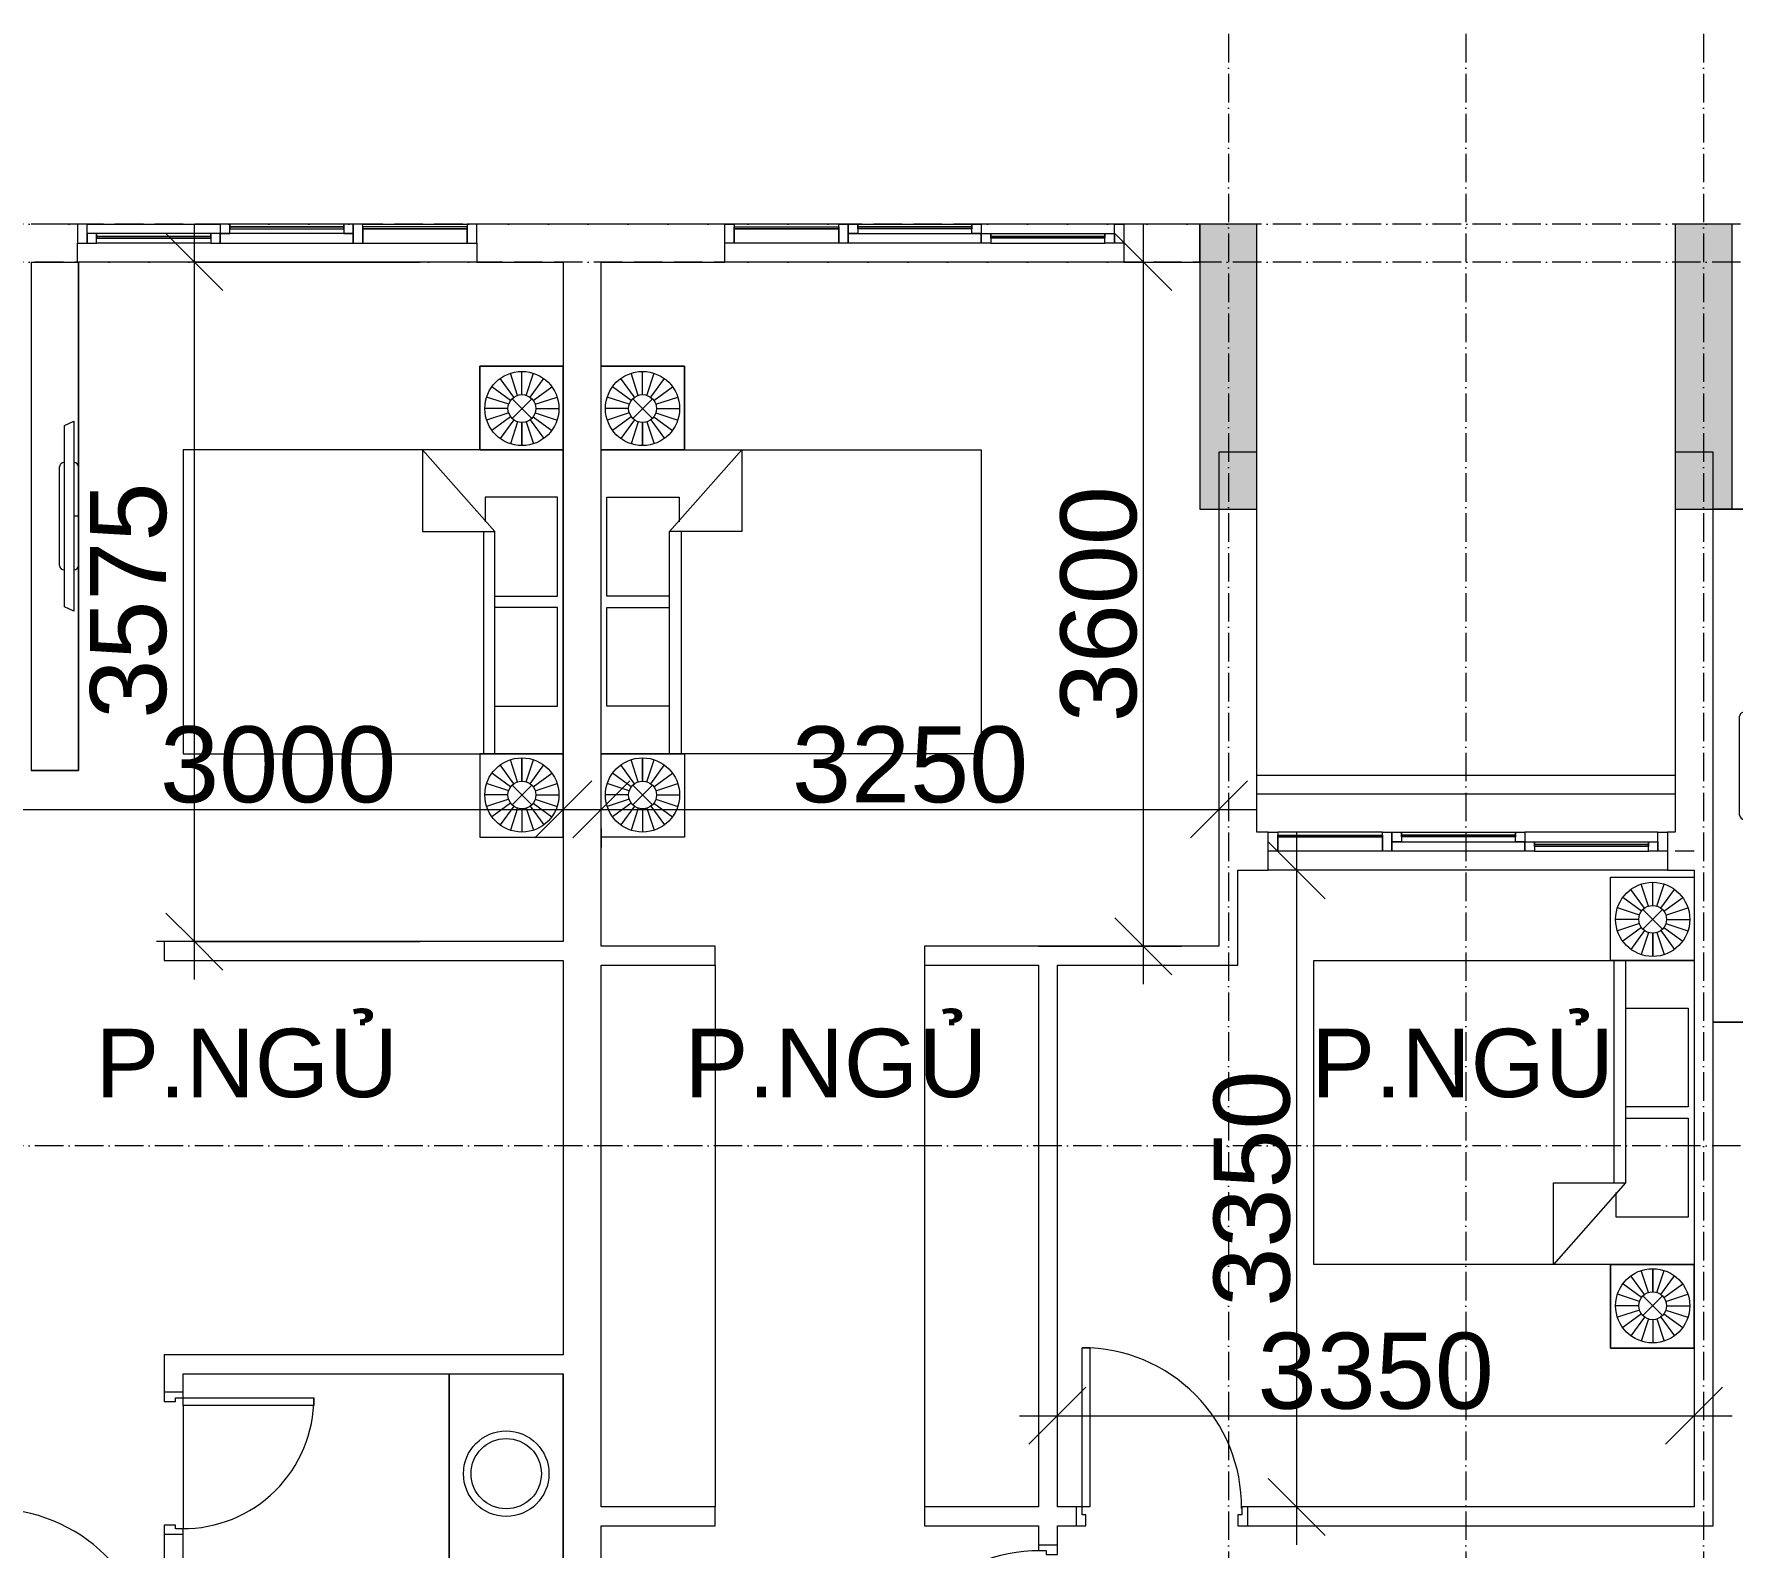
# Model space of a CAD drawing. Header units: millimetres. Extents: x -20144 to 122974, y -38328 to 48263.
# Drawn here: x 78537 to 87471, y 35639 to 43600 of the extents above; entities that cross this region are included whole.
import ezdxf

# ---------------------------------------------------------------- set-up
doc = ezdxf.new("R2010")
doc.units = ezdxf.units.MM
doc.linetypes.add('Grid Line', pattern=[4.2, 3, -0.6, 0, -0.6])
for name, color, linetype, lineweight in [('CHU', 181, 'Continuous', 5), ('CUA', 31, 'Continuous', 9), ('DIM', 1, 'Continuous', 5), ('DIM-200', 1, 'Continuous', 5), ('NET-CAT', 3, 'Continuous', 15), ('NET-THAY', 2, 'Continuous', 9), ('THIET BI', 44, 'Continuous', 5), ('THIET-BI', 44, 'Continuous', 5), ('TRUC', 225, 'Continuous', 5), ('X-COT T20$0$LC.HA', 8, 'Continuous', 9)]:
    doc.layers.add(name, color=color, linetype=linetype, lineweight=lineweight)
doc.styles.add('Arial_3', font='arial_0.ttf', dxfattribs={"height": 400})
doc.styles.add('Arial_4', font='arial_0.ttf', dxfattribs={"height": 360})
doc.dimstyles.new('Diagonal_-_2mm_Arial', dxfattribs={"dimscale": 304.8, "dimtxt": 408.10376, "dimasz": 0.984252, "dimexe": 0.656168, "dimexo": 4.593176, "dimgap": 0.098425, "dimtad": 1, "dimdec": 0, "dimzin": 0, "dimdsep": 46, "dimtxsty": 'Arial_3', "dimblk1": 'OBLIQUE', "dimblk2": 'OBLIQUE', "dimsah": 1, "dimcen": 0.09, "dimdle": 0.656168, "dimazin": 0, "dimtfac": 1, "dimtdec": 4, "dimtix": 1, "dimtmove": 0, "dimatfit": 3, "dimfxl": 0, "dimtvp": 1, "dimtolj": 1, "dimtzin": 0, "dimlwd": 9, "dimlwe": 9, "dimarcsym": 0})

# ---------------------------------------------------------------- blocks, each defined once
blk = doc.blocks.new('CUA PHONG NGU - Type 1-1365695-MẶT BẰNG TẦNG 23')
at = {"layer": 'CUA', "lineweight": 5}
for p, q in [((-348.5, 47.7), (-298.5, 47.7)), ((-298.5, 47.7), (-298.5, -11.3)), ((501.5, 47.7), (551.5, 47.7)), ((501.5, -11.3), (501.5, 47.7)), ((-318.5, -52.3), (-348.5, -52.3)), ((-318.5, -11.3), (-318.5, -52.3)), ((-298.5, -11.3), (-318.5, -11.3)), ((521.5, -11.3), (501.5, -11.3)), ((521.5, -52.3), (521.5, -11.3)), ((551.5, -52.3), (521.5, -52.3))]:
    blk.add_line(p, q, dxfattribs=at)
at = {"layer": 'CUA'}
for p, q in [((-277.5, -52.3), (-317.5, -52.3)), ((-317.5, -52.3), (-317.5, -890.3)), ((-277.5, -890.3), (-277.5, -52.3)), ((-317.5, -890.3), (-277.5, -890.3))]:
    blk.add_line(p, q, dxfattribs=at)
at = {"layer": 'CUA', "lineweight": 5}
blk.add_arc((-317.5, -52.3), 838, 270, 0.5, dxfattribs=at)
blk = doc.blocks.new('CUA WC - Type 1-1365096-MẶT BẰNG TẦNG 23')
at = {"layer": 'CUA'}
for p, q in [((-242.5, 740.3), (-202.5, 740.3)), ((-242.5, 52.3), (-242.5, 740.3)), ((-202.5, 740.3), (-202.5, 52.3)), ((-202.5, 52.3), (-242.5, 52.3))]:
    blk.add_line(p, q, dxfattribs=at)
at = {"layer": 'CUA', "lineweight": 5}
for p, q in [((-243.5, 52.3), (-273.5, 52.3)), ((-243.5, 11.3), (-243.5, 52.3)), ((-223.5, 11.3), (-243.5, 11.3)), ((-223.5, -47.7), (-223.5, 11.3)), ((446.5, 11.3), (426.5, 11.3)), ((426.5, 11.3), (426.5, -47.7)), ((476.5, 52.3), (446.5, 52.3)), ((446.5, 52.3), (446.5, 11.3)), ((-273.5, -47.7), (-223.5, -47.7)), ((426.5, -47.7), (476.5, -47.7))]:
    blk.add_line(p, q, dxfattribs=at)
blk.add_arc((-242.5, 52.3), 688, 359.5, 90, dxfattribs=at)
blk = doc.blocks.new('X-PHONG NGU 2 - X-PHONG NGU 2_Recovery_-1759957-MẶT BẰNG TẦNG 23')
at = {"layer": 'CUA'}
for p, q in [((-1000, 0), (-1050, 0)), ((-1050, 0), (-1050, -100)), ((-450, 0), (-1000, 0)), ((-1000, 0), (-1000, -75)), ((-1000, -100), (-1000, 0)), ((-450, -75), (-450, 0)), ((-400, 0), (-450, 0)), ((-450, 0), (-450, -100)), ((300, 0), (-400, 0)), ((-400, 0), (-400, -50)), ((-400, -100), (-400, 0)), ((300, -50), (300, 0)), ((350, 0), (300, 0)), ((300, 0), (300, -50)), ((350, -50), (350, 0)), ((350, 0), (950, 0)), ((1000, 0), (950, 0)), ((950, 0), (950, -50)), ((1050, 0), (1000, 0)), ((1000, 0), (1000, -100)), ((1000, -50), (1000, 0)), ((1050, -100), (1050, 0)), ((-450, -75), (-1000, -75)), ((-1000, -75), (-1000, -85)), ((-1000, -75), (-450, -75)), ((-1000, -85), (-450, -85)), ((-450, -85), (-450, -75)), ((-400, -50), (300, -50)), ((-350, -50), (-400, -50)), ((-400, -50), (-400, -100)), ((-350, -100), (-350, -50)), ((250, -75), (-350, -75)), ((-350, -75), (-350, -85)), ((-350, -85), (250, -85)), ((250, -85), (-350, -85)), ((-350, -85), (-350, -100)), ((300, -50), (250, -50)), ((250, -50), (250, -100)), ((250, -85), (250, -75)), ((250, -100), (250, -85)), ((300, -50), (350, -50)), ((300, -100), (300, -50)), ((950, -25), (350, -25)), ((350, -25), (350, -35)), ((350, -35), (950, -35)), ((950, -35), (350, -35)), ((350, -35), (350, -50)), ((350, -50), (950, -50)), ((950, -35), (950, -25)), ((950, -50), (950, -35)), ((950, -50), (1000, -50)), ((-1050, -100), (-1000, -100)), ((-450, -100), (-1000, -100)), ((-450, -100), (-400, -100)), ((-400, -100), (-350, -100)), ((-350, -100), (250, -100)), ((250, -100), (300, -100)), ((1000, -100), (300, -100)), ((1000, -100), (1050, -100))]:
    blk.add_line(p, q, dxfattribs=at)
blk = doc.blocks.new('X-GIUONG1 - X-GIUONG-1305651-MẶT BẰNG TẦNG 23')
at = {"layer": 'THIET BI'}
for p, q in [((-800, 0), (-1239, 0)), ((-1239, 0), (-1239, -439)), ((-1239, 0), (-800, 0)), ((-1239, -439), (-1239, 0)), ((-1059.6, -158.2), (-1131.2, -59.5)), ((-1039.2, -147.8), (-1076.9, -31.8)), ((-1016.6, -144.2), (-1016.6, -22.2)), ((-993.9, -147.8), (-956.3, -31.8)), ((-973.5, -158.2), (-901.9, -59.5)), ((-800, -439), (-800, 0)), ((800, 0), (-800, 0)), ((-800, 0), (-800, -2000)), ((800, 0), (-800, 0)), ((-800, 0), (-800, -439)), ((-800, 0), (-800, -2000)), ((-550, -30), (-550, -410)), ((-30, -30), (-550, -30)), ((-30, -360), (-30, -30)), ((30, -30), (30, -360)), ((550, -30), (30, -30)), ((550, -360), (550, -30)), ((1239, 0), (800, 0)), ((800, 0), (800, -439)), ((800, -2000), (800, 0)), ((1239, 0), (800, 0)), ((800, 0), (800, -439)), ((800, -2000), (800, 0)), ((973.5, -158.2), (901.9, -59.5)), ((993.9, -147.8), (956.3, -31.8)), ((1016.6, -144.2), (1016.6, -22.2)), ((1039.2, -147.8), (1076.9, -31.8)), ((1059.6, -158.2), (1131.2, -59.5)), ((1239, -439), (1239, 0)), ((1239, -439), (1239, 0)), ((-1086.1, -194.8), (-1202.1, -157.1)), ((-1075.8, -174.4), (-1174.4, -102.7)), ((-1068.3, -269.1), (-964.8, -165.6)), ((-1068.3, -165.6), (-964.8, -269.1)), ((-957.4, -174.4), (-858.7, -102.7)), ((-947, -194.8), (-831, -157.1)), ((947, -194.8), (831, -157.1)), ((957.4, -174.4), (858.7, -102.7)), ((1068.3, -269.1), (964.8, -165.6)), ((1068.3, -165.6), (964.8, -269.1)), ((1075.8, -174.4), (1174.4, -102.7)), ((1086.1, -194.8), (1202.1, -157.1)), ((-1089.7, -217.4), (-1211.7, -217.4)), ((-1086.1, -240), (-1202.1, -277.7)), ((-1075.8, -260.4), (-1174.4, -332.1)), ((-957.4, -260.4), (-858.7, -332.1)), ((-947, -240), (-831, -277.7)), ((-943.4, -217.4), (-821.4, -217.4)), ((-821.4, -217.4), (-943.4, -217.4)), ((943.4, -217.4), (821.4, -217.4)), ((821.4, -217.4), (943.4, -217.4)), ((947, -240), (831, -277.7)), ((957.4, -260.4), (858.7, -332.1)), ((1075.8, -260.4), (1174.4, -332.1)), ((1086.1, -240), (1202.1, -277.7)), ((1089.7, -217.4), (1211.7, -217.4)), ((-1059.6, -276.6), (-1131.2, -375.2)), ((-1039.2, -287), (-1076.9, -402.9)), ((-1016.6, -290.5), (-1016.6, -412.5)), ((-993.9, -287), (-956.3, -402.9)), ((-973.5, -276.6), (-901.9, -375.2)), ((973.5, -276.6), (901.9, -375.2)), ((993.9, -287), (956.3, -402.9)), ((1016.6, -290.5), (1016.6, -412.5)), ((1039.2, -287), (1076.9, -402.9)), ((1059.6, -276.6), (1131.2, -375.2)), ((-1239, -439), (-800, -439)), ((-800, -439), (-1239, -439)), ((-370, -360), (-800, -740)), ((-550, -410), (-420, -410)), ((-370, -740), (-370, -360)), ((800, -360), (-370, -360)), ((-370, -420), (800, -420)), ((800, -439), (1239, -439)), ((800, -439), (1239, -439)), ((-800, -740), (-370, -740)), ((-800, -2000), (800, -2000)), ((-800, -2000), (800, -2000))]:
    blk.add_line(p, q, dxfattribs=at)
for centre, radius in [((-1016.6, -217.4), 195.1), ((1016.6, -217.4), 195.1), ((-1016.6, -217.4), 73.2), ((1016.6, -217.4), 73.2)]:
    blk.add_circle(centre, radius, dxfattribs=at)
blk = doc.blocks.new('X-TV - X-TV-1732811-MẶT BẰNG TẦNG 23')
at = {"layer": 'THIET BI'}
for p, q in [((2674.5, 250), (0.1, 250)), ((0.1, 250), (2674.5, 250)), ((837.3, 225), (1837.3, 225)), ((859.8, 175), (837.3, 225)), ((1077.3, 250), (1597.3, 250)), ((1337.3, 250), (1337.3, 225)), ((1837.3, 225), (1814.8, 175)), ((2674.5, 0), (2674.5, 250)), ((2674.5, 250), (2674.5, 0)), ((1814.8, 175), (859.8, 175)), ((1597.3, 150), (1077.3, 150)), ((0, 0), (2674.5, 0))]:
    blk.add_line(p, q, dxfattribs=at)
for centre, start_param, end_param in [((1077.3, 225), 0, 1.570796), ((1597.3, 225), 4.712389, 6.283185), ((1077.3, 175), 1.570796, 3.141593), ((1597.3, 175), 3.141593, 4.712389)]:
    blk.add_ellipse(centre, major_axis=(0, 25), ratio=0.9, start_param=start_param, end_param=end_param, dxfattribs=at)
blk = doc.blocks.new('X-LA - X-LA-1425337-MẶT BẰNG TẦNG 23')
at = {"layer": 'THIET-BI'}
for p, q in [((525, 0), (-525, 0)), ((-525, 0), (525, 0)), ((525, -600), (525, 0)), ((525, 0), (525, -600)), ((-525, -600), (525, -600)), ((525, -600), (-525, -600))]:
    blk.add_line(p, q, dxfattribs=at)
for radius in [225, 185]:
    blk.add_circle((0, -300), radius, dxfattribs=at)
blk = doc.blocks.new('X-TV - X-TV-1732813-MẶT BẰNG TẦNG 23')
at = {"layer": 'THIET BI'}
for p, q in [((2699.9, 300), (0, 300)), ((0, 300), (0, 10)), ((0, 300), (2699.9, 300)), ((0, 10), (0, 300)), ((2699.9, 10), (2699.9, 300)), ((2699.9, 300), (2699.9, 10)), ((850, 225), (1850, 225)), ((872.5, 175), (850, 225)), ((1090, 250), (1610, 250)), ((1350, 250), (1350, 225)), ((1850, 225), (1827.5, 175)), ((1827.5, 175), (872.5, 175)), ((1610, 150), (1090, 150))]:
    blk.add_line(p, q, dxfattribs=at)
for centre, start_param, end_param in [((1090, 225), 0, 1.570796), ((1610, 225), 4.712389, 6.283185), ((1090, 175), 1.570796, 3.141593), ((1610, 175), 3.141593, 4.712389)]:
    blk.add_ellipse(centre, major_axis=(0, 25), ratio=0.9, start_param=start_param, end_param=end_param, dxfattribs=at)
blk = doc.blocks.new('CUA PHONG NGU - Type 1-1365721-MẶT BẰNG TẦNG 23')
at = {"layer": 'CUA'}
for p, q in [((-317.5, 890.3), (-277.5, 890.3)), ((-317.5, 52.3), (-317.5, 890.3)), ((-277.5, 890.3), (-277.5, 52.3)), ((-277.5, 52.3), (-317.5, 52.3))]:
    blk.add_line(p, q, dxfattribs=at)
at = {"layer": 'CUA', "lineweight": 5}
for p, q in [((-318.5, 52.3), (-348.5, 52.3)), ((-318.5, 11.3), (-318.5, 52.3)), ((-298.5, 11.3), (-318.5, 11.3)), ((-298.5, -47.7), (-298.5, 11.3)), ((521.5, 11.3), (501.5, 11.3)), ((501.5, 11.3), (501.5, -47.7)), ((551.5, 52.3), (521.5, 52.3)), ((521.5, 52.3), (521.5, 11.3)), ((-348.5, -47.7), (-298.5, -47.7)), ((501.5, -47.7), (551.5, -47.7))]:
    blk.add_line(p, q, dxfattribs=at)
blk.add_arc((-317.5, 52.3), 838, 359.5, 90, dxfattribs=at)
blk = doc.blocks.new('X-PHONG NGU 2 - X-PHONG NGU 2_Recovery_-1759961-MẶT BẰNG TẦNG 23')
at = {"layer": 'CUA'}
for p, q in [((-1050, 100), (-1000, 100)), ((-1050, 0), (-1050, 100)), ((-1000, 100), (-1000, 0)), ((-450, 100), (-1000, 100)), ((-450, 100), (-400, 100)), ((-450, 0), (-450, 100)), ((-400, 100), (-350, 100)), ((-400, 50), (-400, 100)), ((-400, 100), (-400, 0)), ((-350, 100), (250, 100)), ((-350, 85), (-350, 100)), ((-350, 100), (-350, 50)), ((250, 100), (250, 85)), ((250, 100), (300, 100)), ((250, 50), (250, 100)), ((300, 100), (300, 50)), ((1000, 100), (300, 100)), ((1000, 100), (1050, 100)), ((1000, 0), (1000, 100)), ((1050, 100), (1050, 0)), ((-1000, 0), (-1050, 0)), ((-1000, 85), (-450, 85)), ((-1000, 75), (-1000, 85)), ((-450, 75), (-1000, 75)), ((-1000, 75), (-450, 75)), ((-1000, 0), (-1000, 75)), ((-450, 0), (-1000, 0)), ((-450, 85), (-450, 75)), ((-450, 75), (-450, 0)), ((-400, 0), (-450, 0)), ((-400, 50), (300, 50)), ((-400, 0), (-400, 50)), ((-350, 50), (-400, 50)), ((300, 0), (-400, 0)), ((-350, 85), (250, 85)), ((-350, 75), (-350, 85)), ((250, 85), (-350, 85)), ((250, 75), (-350, 75)), ((250, 85), (250, 75)), ((300, 50), (250, 50)), ((300, 50), (300, 0)), ((300, 50), (350, 50)), ((300, 0), (300, 50)), ((350, 0), (300, 0)), ((350, 50), (950, 50)), ((350, 35), (350, 50)), ((350, 50), (350, 0)), ((350, 35), (950, 35)), ((350, 25), (350, 35)), ((950, 35), (350, 35)), ((950, 25), (350, 25)), ((350, 0), (950, 0)), ((950, 50), (950, 35)), ((950, 50), (1000, 50)), ((950, 0), (950, 50)), ((950, 35), (950, 25)), ((1000, 0), (950, 0)), ((1000, 50), (1000, 0)), ((1050, 0), (1000, 0))]:
    blk.add_line(p, q, dxfattribs=at)
blk = doc.blocks.new('X-GIUONG1 - X-GIUONG-1366091-MẶT BẰNG TẦNG 23')
at = {"layer": 'THIET BI'}
for p, q in [((-800, 2000), (800, 2000)), ((-800, 0.1), (-800, 2000)), ((-800, 0.1), (-800, 2000)), ((-800, 2000), (800, 2000)), ((800, 2000), (800, 0.1)), ((800, 2000), (800, 0.1)), ((-800, 740), (-370, 740)), ((-370, 360), (-800, 740)), ((-370, 740), (-370, 360)), ((-1239, 439), (-800, 439)), ((-1239, 0.1), (-1239, 439)), ((-1239, 439), (-1239, 0.1)), ((-800, 439), (-1239, 439)), ((-1059.6, 276.6), (-1131.2, 375.2)), ((-1039.2, 287), (-1076.9, 402.9)), ((-1016.6, 290.5), (-1016.6, 412.5)), ((-993.9, 287), (-956.3, 402.9)), ((-973.5, 276.6), (-901.9, 375.2)), ((-800, 439), (-800, 0.1)), ((-800, 0.1), (-800, 439)), ((-550, 410), (-420, 410)), ((-550, 30), (-550, 410)), ((-370, 420), (800, 420)), ((800, 360), (-370, 360)), ((-30, 360), (-30, 30)), ((30, 30), (30, 360)), ((550, 360), (550, 30)), ((800, 439), (1239, 439)), ((800, 0.1), (800, 439)), ((800, 439), (1239, 439)), ((800, 0.1), (800, 439)), ((973.5, 276.6), (901.9, 375.2)), ((993.9, 287), (956.3, 402.9)), ((1016.6, 290.5), (1016.6, 412.5)), ((1039.2, 287), (1076.9, 402.9)), ((1059.6, 276.6), (1131.2, 375.2)), ((1239, 439), (1239, 0.1)), ((1239, 439), (1239, 0.1)), ((-1086.1, 240), (-1202.1, 277.7)), ((-1075.8, 260.4), (-1174.4, 332.1)), ((-1068.3, 269.1), (-964.8, 165.6)), ((-1068.3, 165.6), (-964.8, 269.1)), ((-957.4, 260.4), (-858.7, 332.1)), ((-947, 240), (-831, 277.7)), ((947, 240), (831, 277.7)), ((957.4, 260.4), (858.7, 332.1)), ((1068.3, 269.1), (964.8, 165.6)), ((1068.3, 165.6), (964.8, 269.1)), ((1075.8, 260.4), (1174.4, 332.1)), ((1086.1, 240), (1202.1, 277.7)), ((-1089.7, 217.4), (-1211.7, 217.4)), ((-1086.1, 194.8), (-1202.1, 157.1)), ((-947, 194.8), (-831, 157.1)), ((-943.4, 217.4), (-821.4, 217.4)), ((-821.4, 217.4), (-943.4, 217.4)), ((943.4, 217.4), (821.4, 217.4)), ((821.4, 217.4), (943.4, 217.4)), ((947, 194.8), (831, 157.1)), ((1086.1, 194.8), (1202.1, 157.1)), ((1089.7, 217.4), (1211.7, 217.4)), ((-1075.8, 174.4), (-1174.4, 102.7)), ((-1059.6, 158.2), (-1131.2, 59.5)), ((-1039.2, 147.8), (-1076.9, 31.8)), ((-1016.6, 144.2), (-1016.6, 22.2)), ((-993.9, 147.8), (-956.3, 31.8)), ((-973.5, 158.2), (-901.9, 59.5)), ((-957.4, 174.4), (-858.7, 102.7)), ((957.4, 174.4), (858.7, 102.7)), ((973.5, 158.2), (901.9, 59.5)), ((993.9, 147.8), (956.3, 31.8)), ((1016.6, 144.2), (1016.6, 22.2)), ((1039.2, 147.8), (1076.9, 31.8)), ((1059.6, 158.2), (1131.2, 59.5)), ((1075.8, 174.4), (1174.4, 102.7)), ((-30, 30), (-550, 30)), ((550, 30), (30, 30))]:
    blk.add_line(p, q, dxfattribs=at)
for centre, radius in [((-1016.6, 217.4), 195.1), ((1016.6, 217.4), 195.1), ((-1016.6, 217.4), 73.2), ((1016.6, 217.4), 73.2)]:
    blk.add_circle(centre, radius, dxfattribs=at)
blk = doc.blocks.new('X-GIUONG1 - X-GIUONG-V139-MẶT BẰNG TẦNG 23')
at = {"layer": 'THIET BI'}
for p, q in [((-800, 2000), (800, 2000)), ((-800, 0), (-800, 2000)), ((-800, 0), (-800, 2000)), ((-800, 2000), (800, 2000)), ((800, 2000), (800, 0)), ((800, 2000), (800, 0)), ((-800, 740), (-370, 740)), ((-370, 360), (-800, 740)), ((-370, 740), (-370, 360)), ((-1239, 439), (-800, 439)), ((-1239, 0), (-1239, 439)), ((-1239, 439), (-1239, 0)), ((-800, 439), (-1239, 439)), ((-1059.6, 276.6), (-1131.2, 375.2)), ((-1039.2, 287), (-1076.9, 402.9)), ((-1016.6, 290.5), (-1016.6, 412.5)), ((-993.9, 287), (-956.3, 402.9)), ((-973.5, 276.6), (-901.9, 375.2)), ((-800, 439), (-800, 0)), ((-800, 0), (-800, 439)), ((-550, 410), (-420, 410)), ((-550, 30), (-550, 410)), ((-370, 420), (800, 420)), ((800, 360), (-370, 360)), ((-30, 360), (-30, 30)), ((30, 30), (30, 360)), ((550, 360), (550, 30)), ((800, 439), (1239, 439)), ((800, 0), (800, 439)), ((800, 439), (1239, 439)), ((800, 0), (800, 439)), ((973.5, 276.6), (901.9, 375.2)), ((993.9, 287), (956.3, 402.9)), ((1016.6, 290.5), (1016.6, 412.5)), ((1039.2, 287), (1076.9, 402.9)), ((1059.6, 276.6), (1131.2, 375.2)), ((1239, 439), (1239, 0)), ((1239, 439), (1239, 0)), ((-1086.1, 240), (-1202.1, 277.7)), ((-1075.8, 260.4), (-1174.4, 332.1)), ((-1068.3, 269.1), (-964.8, 165.6)), ((-1068.3, 165.6), (-964.8, 269.1)), ((-957.4, 260.4), (-858.7, 332.1)), ((-947, 240), (-831, 277.7)), ((947, 240), (831, 277.7)), ((957.4, 260.4), (858.7, 332.1)), ((1068.3, 269.1), (964.8, 165.6)), ((1068.3, 165.6), (964.8, 269.1)), ((1075.8, 260.4), (1174.4, 332.1)), ((1086.1, 240), (1202.1, 277.7)), ((-1089.7, 217.4), (-1211.7, 217.4)), ((-1086.1, 194.8), (-1202.1, 157.1)), ((-947, 194.8), (-831, 157.1)), ((-943.4, 217.4), (-821.4, 217.4)), ((-821.4, 217.4), (-943.4, 217.4)), ((943.4, 217.4), (821.4, 217.4)), ((821.4, 217.4), (943.4, 217.4)), ((947, 194.8), (831, 157.1)), ((1086.1, 194.8), (1202.1, 157.1)), ((1089.7, 217.4), (1211.7, 217.4)), ((-1075.8, 174.4), (-1174.4, 102.7)), ((-1059.6, 158.2), (-1131.2, 59.5)), ((-1039.2, 147.8), (-1076.9, 31.8)), ((-1016.6, 144.2), (-1016.6, 22.2)), ((-993.9, 147.8), (-956.3, 31.8)), ((-973.5, 158.2), (-901.9, 59.5)), ((-957.4, 174.4), (-858.7, 102.7)), ((957.4, 174.4), (858.7, 102.7)), ((973.5, 158.2), (901.9, 59.5)), ((993.9, 147.8), (956.3, 31.8)), ((1016.6, 144.2), (1016.6, 22.2)), ((1039.2, 147.8), (1076.9, 31.8)), ((1059.6, 158.2), (1131.2, 59.5)), ((1075.8, 174.4), (1174.4, 102.7)), ((-800, 0), (-1239, 0)), ((-1239, 0), (-800, 0)), ((800, 0), (-800, 0)), ((800, 0), (-800, 0)), ((-30, 30), (-550, 30)), ((550, 30), (30, 30)), ((1239, 0), (800, 0)), ((1239, 0), (800, 0))]:
    blk.add_line(p, q, dxfattribs=at)
for centre, radius in [((-1016.6, 217.4), 195.1), ((1016.6, 217.4), 195.1), ((-1016.6, 217.4), 73.2), ((1016.6, 217.4), 73.2)]:
    blk.add_circle(centre, radius, dxfattribs=at)
blk = doc.blocks.new('_Oblique')
at = {"color": 0, "linetype": 'ByBlock', "lineweight": -2}
blk.add_line((-0.5, -0.5), (0.5, 0.5), dxfattribs=at)
blk = doc.blocks.new('DIMBLOCK103-MẶT BẰNG TẦNG 23')
at = {"layer": 'Defpoints', "color": 0, "transparency": 16777216}
for p in [(78321.5, 40944), (81321.5, 40899), (81321.5, 39520.1)]:
    blk.add_point(p, dxfattribs=at)
at = {"layer": 'DIM', "color": 0, "lineweight": 9, "transparency": 16777216}
for p, q in [((78121.5, 39520.1), (81521.5, 39520.1)), ((78321.5, 39544), (78321.5, 39320.1)), ((81321.5, 39499), (81321.5, 39320.1))]:
    blk.add_line(p, q, dxfattribs=at)
at = {"layer": 'DIM', "color": 0, "lineweight": 9, "transparency": 16777216, "xscale": 300, "yscale": 300, "zscale": 300, "rotation": 180}
blk.add_blockref('_Oblique', (78321.5, 39520.1), dxfattribs=at)
at = {"layer": 'DIM', "color": 0, "lineweight": 9, "transparency": 16777216, "xscale": 300, "yscale": 300, "zscale": 300}
blk.add_blockref('_Oblique', (81321.5, 39520.1), dxfattribs=at)
at = {"layer": 'DIM', "color": 0, "lineweight": 9, "transparency": 16777216, "insert": (79821.5, 39754.4), "char_height": 400, "attachment_point": 5, "style": 'Arial_3'}
blk.add_mtext('\\A1;3000', dxfattribs=at)
blk = doc.blocks.new('DIMBLOCK104-MẶT BẰNG TẦNG 23')
at = {"layer": 'Defpoints', "color": 0, "transparency": 16777216}
for p in [(81521.5, 40819.8), (84771.5, 40733.2), (84771.5, 39520.1)]:
    blk.add_point(p, dxfattribs=at)
at = {"layer": 'DIM', "color": 0, "lineweight": 9, "transparency": 16777216}
for p, q in [((81321.5, 39520.1), (84971.5, 39520.1)), ((81521.5, 39419.8), (81521.5, 39320.1)), ((84771.5, 39333.2), (84771.5, 39320.1))]:
    blk.add_line(p, q, dxfattribs=at)
at = {"layer": 'DIM', "color": 0, "lineweight": 9, "transparency": 16777216, "xscale": 300, "yscale": 300, "zscale": 300, "rotation": 180}
blk.add_blockref('_Oblique', (81521.5, 39520.1), dxfattribs=at)
at = {"layer": 'DIM', "color": 0, "lineweight": 9, "transparency": 16777216, "xscale": 300, "yscale": 300, "zscale": 300}
blk.add_blockref('_Oblique', (84771.5, 39520.1), dxfattribs=at)
at = {"layer": 'DIM', "color": 0, "lineweight": 9, "transparency": 16777216, "insert": (83146.5, 39754.4), "char_height": 400, "attachment_point": 5, "style": 'Arial_3'}
blk.add_mtext('\\A1;3250', dxfattribs=at)
blk = doc.blocks.new('DIMBLOCK105-MẶT BẰNG TẦNG 23')
at = {"layer": 'DIM-200', "lineweight": 9, "transparency": 16777216}
for p, q in [((79381.2, 42399.9), (79231.2, 42549.9)), ((79381.2, 38624.9), (79381.2, 42599.9)), ((80569, 42399.9), (79181.2, 42399.9)), ((79381.2, 42399.9), (79531.2, 42249.9)), ((79381.2, 42399.9), (80569, 42399.9)), ((79381.2, 38824.9), (79231.2, 38974.9)), ((80569, 38824.9), (79181.2, 38824.9)), ((79381.2, 38824.9), (79531.2, 38674.9)), ((79381.2, 38824.9), (80569, 38824.9))]:
    blk.add_line(p, q, dxfattribs=at)
at = {"layer": 'DIM-200', "color": 0, "lineweight": 9, "transparency": 16777216, "insert": (78831.9, 39997.1), "char_height": 400, "width": 1476.708, "attachment_point": 1, "rotation": 90, "line_spacing_factor": 0.941778, "style": 'Arial_3'}
blk.add_mtext('3575', dxfattribs=at)
blk = doc.blocks.new('DIMBLOCK106-MẶT BẰNG TẦNG 23')
at = {"layer": 'Defpoints', "color": 0, "transparency": 16777216}
for p in [(83035.4, 42399.9), (84374.5, 42399.9), (82422.7, 38799.9)]:
    blk.add_point(p, dxfattribs=at)
at = {"layer": 'DIM', "color": 0, "lineweight": 9, "transparency": 16777216}
for p, q in [((84374.5, 38599.9), (84374.5, 42599.9)), ((84435.4, 42399.9), (84574.5, 42399.9)), ((83822.7, 38799.9), (84574.5, 38799.9))]:
    blk.add_line(p, q, dxfattribs=at)
at = {"layer": 'DIM', "color": 0, "lineweight": 9, "transparency": 16777216, "xscale": 300, "yscale": 300, "zscale": 300}
for p, rotation in [((84374.5, 42399.9), 90), ((84374.5, 38799.9), 270)]:
    blk.add_blockref('_Oblique', p, dxfattribs=dict(at, rotation=rotation))
at = {"layer": 'DIM', "color": 0, "lineweight": 9, "transparency": 16777216, "insert": (84140.1, 40599.9), "char_height": 400, "attachment_point": 5, "rotation": 90, "style": 'Arial_3'}
blk.add_mtext('\\A1;3600', dxfattribs=at)
blk = doc.blocks.new('DIMBLOCK107-MẶT BẰNG TẦNG 23')
at = {"layer": 'Defpoints', "color": 0, "transparency": 16777216}
for p in [(84347.8, 39199.9), (85180.7, 39199.9), (84361.1, 35849.9)]:
    blk.add_point(p, dxfattribs=at)
at = {"layer": 'DIM', "color": 0, "lineweight": 9, "transparency": 16777216}
for p, q in [((85180.7, 35649.9), (85180.7, 39399.9)), ((85747.8, 39199.9), (85380.7, 39199.9)), ((85761.1, 35849.9), (85380.7, 35849.9))]:
    blk.add_line(p, q, dxfattribs=at)
at = {"layer": 'DIM', "color": 0, "lineweight": 9, "transparency": 16777216, "xscale": 300, "yscale": 300, "zscale": 300}
for p, rotation in [((85180.7, 39199.9), 90), ((85180.7, 35849.9), 270)]:
    blk.add_blockref('_Oblique', p, dxfattribs=dict(at, rotation=rotation))
at = {"layer": 'DIM', "color": 0, "lineweight": 9, "transparency": 16777216, "insert": (84946.4, 37524.9), "char_height": 400, "attachment_point": 5, "rotation": 90, "style": 'Arial_3'}
blk.add_mtext('\\A1;3350', dxfattribs=at)
blk = doc.blocks.new('DIMBLOCK108-MẶT BẰNG TẦNG 23')
at = {"layer": 'Defpoints', "color": 0, "transparency": 16777216}
for p in [(87271.5, 37556.1), (83921.5, 37364), (87271.5, 36329.6)]:
    blk.add_point(p, dxfattribs=at)
at = {"layer": 'DIM', "color": 0, "lineweight": 9, "transparency": 16777216}
for p, q in [((83721.5, 36329.6), (87471.5, 36329.6)), ((83921.5, 35964), (83921.5, 36129.6)), ((87271.5, 36156.1), (87271.5, 36129.6))]:
    blk.add_line(p, q, dxfattribs=at)
at = {"layer": 'DIM', "color": 0, "lineweight": 9, "transparency": 16777216, "xscale": 300, "yscale": 300, "zscale": 300, "rotation": 180}
blk.add_blockref('_Oblique', (83921.5, 36329.6), dxfattribs=at)
at = {"layer": 'DIM', "color": 0, "lineweight": 9, "transparency": 16777216, "xscale": 300, "yscale": 300, "zscale": 300}
blk.add_blockref('_Oblique', (87271.5, 36329.6), dxfattribs=at)
at = {"layer": 'DIM', "color": 0, "lineweight": 9, "transparency": 16777216, "insert": (85596.5, 36564), "char_height": 400, "attachment_point": 5, "style": 'Arial_3'}
blk.add_mtext('\\A1;3350', dxfattribs=at)
blk = doc.blocks.new('X-COT T20')
at = {"layer": 'X-COT T20$0$LC.HA'}
h = blk.add_hatch(color=256, dxfattribs=at)
h.dxf.hatch_style = 1
h.paths.add_polyline_path([(16600, 200), (16300, 200), (16300, -1300), (16600, -1300)])
h = blk.add_hatch(color=256, dxfattribs=at)
h.dxf.hatch_style = 1
h.paths.add_polyline_path([(19100, 200), (18800, 200), (18800, -1300), (19100, -1300)])
at = {"ltscale": 1000, "elevation": 0}
blk.add_lwpolyline([(16600, 200), (16300, 200), (16300, -1300), (16600, -1300)], close=True, dxfattribs=at)
at = {"ltscale": 1000}
blk.add_lwpolyline([(19100, 200), (18800, 200), (18800, -1300), (19100, -1300)], close=True, dxfattribs=at)
blk = doc.blocks.new('A$C69B33B05')
at = {"ltscale": 2000}
blk.add_blockref('X-COT T20', (0, 0), dxfattribs=at)

msp = doc.modelspace()

# ---------------------------------------------------------------- linework, layer by layer
at = {"layer": 'NET-CAT'}
for p, q in [((78766.4, 42599.9), (78521.5, 42599.9)), ((81521.5, 42599.9), (80866.4, 42599.9)), ((82171.4, 42599.9), (81521.5, 42599.9)), ((84671.4, 42599.9), (84271.4, 42599.9)), ((84671.4, 42399.9), (84671.4, 42599.9)), ((78766.4, 42399.9), (78766.4, 42499.9)), ((80866.4, 42499.9), (80866.4, 42399.9)), ((82171.4, 42399.9), (82171.4, 42499.9)), ((84271.4, 42499.9), (84271.4, 42399.9)), ((78521.5, 42399.9), (78766.4, 42399.9)), ((80866.4, 42399.9), (81321.5, 42399.9)), ((81321.5, 42399.9), (81321.5, 38824.9)), ((81521.5, 38799.9), (81521.5, 42399.9)), ((81521.5, 42399.9), (82171.4, 42399.9)), ((84271.4, 42399.9), (84671.4, 42399.9)), ((84971.5, 41399.9), (84771.5, 41399.9)), ((84771.5, 41399.9), (84771.5, 39199.9)), ((84971.5, 39399.9), (84971.5, 41399.9)), ((87171.5, 41399.9), (87171.5, 39399.9)), ((87371.5, 41399.9), (87171.5, 41399.9)), ((87371.5, 39299.9), (87371.5, 41399.9)), ((85031.5, 39399.9), (84971.5, 39399.9)), ((87171.5, 39399.9), (87131.5, 39399.9)), ((85031.5, 39199.9), (85031.5, 39299.9)), ((87131.5, 39299.9), (87131.5, 39199.9)), ((87271.5, 39299.9), (87171.5, 39299.9)), ((87371.5, 35749.9), (87371.5, 39299.9)), ((84771.4, 39199.9), (84771.4, 38799.9)), ((84871.4, 39199.9), (85031.5, 39199.9)), ((84871.4, 38699.9), (84871.4, 39199.9)), ((87131.5, 39199.9), (87271.5, 39199.9)), ((87271.5, 39199.9), (87271.5, 35849.9)), ((81321.5, 38824.9), (79221.5, 38824.9)), ((79221.5, 38824.9), (79221.5, 38724.9)), ((82121.4, 38799.9), (81521.5, 38799.9)), ((82121.4, 38699.9), (82121.4, 38799.9)), ((84771.4, 38799.9), (83221.5, 38799.9)), ((83221.5, 38799.9), (83221.5, 38699.9)), ((79221.5, 38724.9), (81321.5, 38724.9)), ((81321.5, 38724.9), (81321.5, 36649.9)), ((81521.5, 35849.9), (81521.5, 38699.9)), ((81521.5, 38699.9), (82121.4, 38699.9)), ((83221.5, 38699.9), (83821.5, 38699.9)), ((83821.5, 38699.9), (83821.5, 35849.9)), ((83921.5, 38699.9), (84871.4, 38699.9)), ((83921.5, 35849.9), (83921.5, 38699.9)), ((81321.5, 36649.9), (79221.5, 36649.9)), ((79221.5, 36649.9), (79221.5, 36455)), ((79321.5, 36549.9), (81321.5, 36549.9)), ((79321.5, 36455), (79321.5, 36549.9)), ((81321.5, 36549.9), (81321.5, 34639.9)), ((79221.5, 36455), (79321.5, 36455)), ((82121.4, 35849.9), (81521.5, 35849.9)), ((82121.4, 35749.9), (82121.4, 35849.9)), ((83821.5, 35849.9), (83221.5, 35849.9)), ((83221.5, 35849.9), (83221.5, 35749.9)), ((84021.5, 35849.9), (83921.5, 35849.9)), ((84021.5, 35749.9), (84021.5, 35849.9)), ((87271.5, 35849.9), (84921.5, 35849.9)), ((84921.5, 35849.9), (84921.5, 35749.9)), ((81521.5, 34649.9), (81521.5, 35749.9)), ((81521.5, 35749.9), (82121.4, 35749.9)), ((83221.5, 35749.9), (83821.5, 35749.9)), ((83821.5, 35749.9), (83821.5, 35649.9)), ((83921.5, 35749.9), (84021.5, 35749.9)), ((83921.5, 35649.9), (83921.5, 35749.9)), ((84921.5, 35749.9), (87371.5, 35749.9)), ((79221.5, 35705), (79221.5, 34849.9)), ((79321.5, 35705), (79221.5, 35705)), ((79321.5, 34849.9), (79321.5, 35705)), ((83821.5, 35649.9), (83921.5, 35649.9))]:
    msp.add_line(p, q, dxfattribs=at)
at = {"layer": 'NET-THAY'}
for p, q in [((80866.4, 42399.9), (78766.4, 42399.9)), ((84271.4, 42399.9), (82171.4, 42399.9)), ((84971.5, 39699.9), (87171.5, 39699.9)), ((87171.5, 39599.9), (84971.5, 39599.9)), ((87131.5, 39199.9), (85031.5, 39199.9)), ((79321.5, 36384), (79321.5, 35735))]:
    msp.add_line(p, q, dxfattribs=at)
at = {"layer": 'THIET-BI'}
for points in [[(82121.4, 38699.9), (82121.4, 35849.9)], [(83221.5, 38699.9), (83221.5, 35849.9)]]:
    msp.add_lwpolyline(points, dxfattribs=at)
at = {"layer": 'TRUC', "linetype": 'Grid Line', "ltscale": 50}
for p, q in [((84821.5, 43599.9), (84821.5, -4500.1)), ((86071.5, 43599.9), (86071.5, -7167.6)), ((87321.5, 43599.9), (87321.5, -4500.1)), ((119871.5, 42599.9), (65834.6, 42599.9)), ((119871.5, 42399.9), (62463.9, 42399.9)), ((119871.5, 37749.9), (64778.6, 37749.9))]:
    msp.add_line(p, q, dxfattribs=at)

# ---------------------------------------------------------------- block references
at = {"layer": 'CUA'}
for name, p, rotation in [('X-PHONG NGU 2 - X-PHONG NGU 2_Recovery_-1759957-MẶT BẰNG TẦNG 23', (79816.4, 42499.9), 180), ('CUA WC - Type 1-1365096-MẶT BẰNG TẦNG 23', (79269.2, 36181.4), 269.9999999999999), ('CUA PHONG NGU - Type 1-1365695-MẶT BẰNG TẦNG 23', (78269.2, 35318.5), 89.99999999999991), ('CUA PHONG NGU - Type 1-1365721-MẶT BẰNG TẦNG 23', (83873.7, 35098.5), 90.00000000000567)]:
    msp.add_blockref(name, p, dxfattribs=dict(at, rotation=rotation))
for name, p in [('X-PHONG NGU 2 - X-PHONG NGU 2_Recovery_-1759961-MẶT BẰNG TẦNG 23', (83221.4, 42499.9)), ('X-PHONG NGU 2 - X-PHONG NGU 2_Recovery_-1759961-MẶT BẰNG TẦNG 23', (86081.5, 39299.9)), ('CUA PHONG NGU - Type 1-1365721-MẶT BẰNG TẦNG 23', (84370, 35797.7))]:
    msp.add_blockref(name, p, dxfattribs=at)
at = {"layer": 'NET-CAT'}
msp.add_blockref('A$C69B33B05', (68371.5, 42399.9), dxfattribs=at)
at = {"layer": 'THIET BI'}
for name, p, rotation in [('X-TV - X-TV-1732811-MẶT BẰNG TẦNG 23', (78521.4, 42399.9), 269.9999999999997), ('X-GIUONG1 - X-GIUONG-1305651-MẶT BẰNG TẦNG 23', (81321.4, 40612.5), 269.9999999999997), ('X-GIUONG1 - X-GIUONG-1366091-MẶT BẰNG TẦNG 23', (81521.4, 40612.5), 270.0000000000012), ('X-TV - X-TV-1732813-MẶT BẰNG TẦNG 23', (87361.5, 41099.9), 270.0000000000002), ('X-GIUONG1 - X-GIUONG-V139-MẶT BẰNG TẦNG 23', (87271.4, 37925), 90.00000000000134)]:
    msp.add_blockref(name, p, dxfattribs=dict(at, rotation=rotation))
at = {"layer": 'THIET-BI', "rotation": 270.0000000000016}
msp.add_blockref('X-LA - X-LA-1425337-MẶT BẰNG TẦNG 23', (81321.4, 36025), dxfattribs=at)

# ---------------------------------------------------------------- texts
at = {"layer": 'CHU', "color": 7, "char_height": 360, "width": 1577.62, "attachment_point": 3, "line_spacing_factor": 0.936439, "style": 'Arial_4'}
for insert in [(80452.5, 38365.9), (83552.5, 38365.9), (86850.3, 38365.9)]:
    msp.add_mtext('\\pt2540.0016,5079.9996,7620.0012,10159.9992,12700.0008,15239.9988,17780.0004,20319.9984,22860,25400.0016,27939.9996,30480.0012,33019.9992,35560.0008,38099.9988,40640.0004,43179.9984,45720,48260.0016,50799.9996,53340.0012,55879.9992,58420.0008,60959.9988,63500.0004,66039.9984,68580,71120.0016,73659.9996,76200.0012,78739.9992,81280.0008;P.NGỦ', dxfattribs=dict(at, insert=insert))

# ---------------------------------------------------------------- dimensions: what is measured, and where the dimension line sits
at = {"layer": 'DIM', "lineweight": 9}
for base, p1, p2, override, picture, middle in [((79381.2, 42399.9), (79169, 38824.9), (79169, 42399.9), {"dimpost": '<>', "dimfxl": 3574.915665}, 'DIMBLOCK105-MẶT BẰNG TẦNG 23', (79146.8, 40612.4)), ((84374.5, 42399.9), (82422.7, 38799.9), (83035.4, 42399.9), {"dimpost": '<>', "dimfxl": 4138.207253}, 'DIMBLOCK106-MẶT BẰNG TẦNG 23', (84140.1, 40599.9)), ((85180.7, 39199.9), (84361.1, 35849.9), (84347.8, 39199.9), {"dimpost": '<>', "dimfxl": 3350}, 'DIMBLOCK107-MẶT BẰNG TẦNG 23', (84946.4, 37524.9))]:
    dim = msp.add_linear_dim(base=base, p1=p1, p2=p2, angle=90, dimstyle='Diagonal_-_2mm_Arial', override=override, dxfattribs=at)
    dim.commit()
    dim.dimension.update_dxf_attribs({"geometry": picture, "text_midpoint": middle})
for base, p1, p2, override, picture, middle in [((81321.5, 39520.1), (78321.5, 40944), (81321.5, 40899), {"dimpost": '<>', "dimfxl": 3000}, 'DIMBLOCK103-MẶT BẰNG TẦNG 23', (79821.5, 39754.4)), ((84771.5, 39520.1), (81521.5, 40819.8), (84771.5, 40733.2), {"dimpost": '<>', "dimfxl": 3250}, 'DIMBLOCK104-MẶT BẰNG TẦNG 23', (83146.5, 39754.4)), ((87271.5, 36329.6), (83921.5, 37364), (87271.5, 37556.1), {"dimpost": '<>', "dimfxl": 3350}, 'DIMBLOCK108-MẶT BẰNG TẦNG 23', (85596.5, 36564))]:
    dim = msp.add_linear_dim(base=base, p1=p1, p2=p2, dimstyle='Diagonal_-_2mm_Arial', override=override, dxfattribs=at)
    dim.commit()
    dim.dimension.update_dxf_attribs({"geometry": picture, "text_midpoint": middle})

doc.saveas('drawing.dxf')
